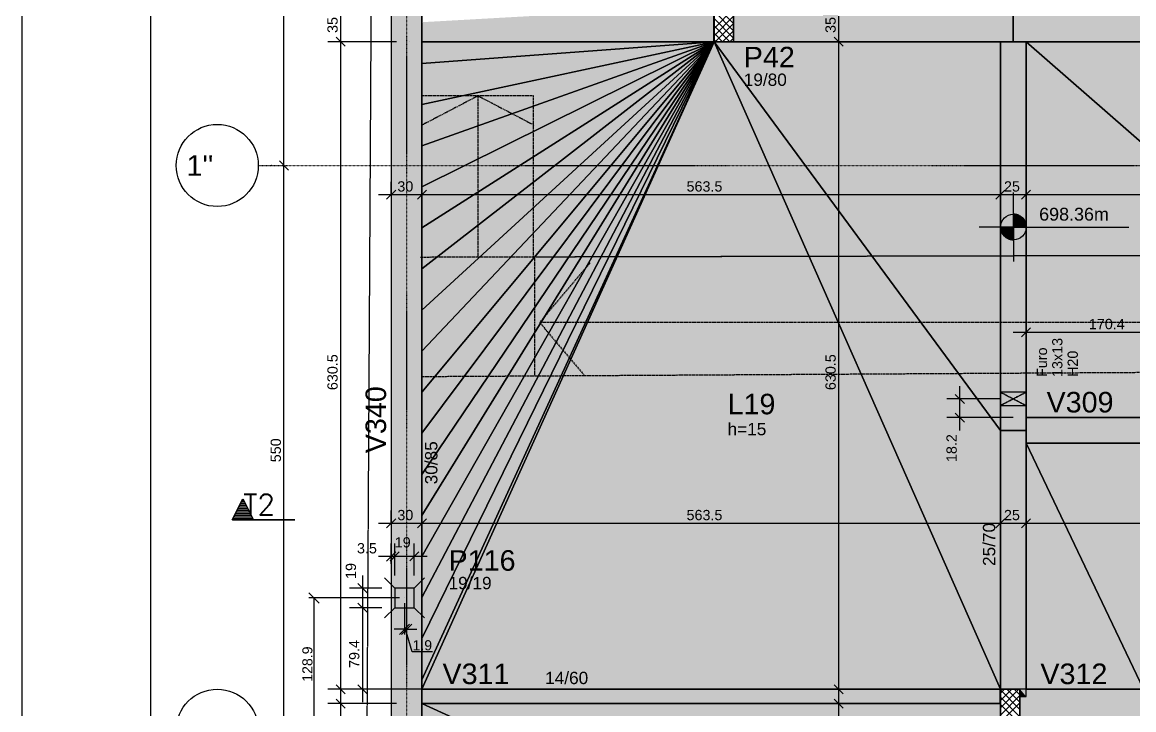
# Model space of a CAD drawing. Extents: x 37185 to 43130, y -8135 to -3930.
# Drawn here: x 37185 to 38267, y -5883 to -5214 of the extents above; entities that cross this region are included whole.
import ezdxf

# ---------------------------------------------------------------- set-up
doc = ezdxf.new("R2010")
doc.units = 0
doc.header["$MEASUREMENT"] = 0
doc.linetypes.add('ESTILO_TQS_0001', pattern=[1, 0.7, -0.3])
doc.linetypes.add('ESTILO_TQS_0004', pattern=[1.12, 0.5, -0.2, 0.01, -0.2, 0.01, -0.2])
doc.layers.get('0').update_dxf_attribs({"linetype": 'CONTINUOUS'})
doc.layers.get('Defpoints').update_dxf_attribs({"linetype": 'CONTINUOUS'})
for name, color, linetype in [('221', 11, 'CONTINUOUS'), ('27', 252, 'CONTINUOUS'), ('37', 4, 'CONTINUOUS'), ('38', 190, 'CONTINUOUS'), ('40', 240, 'CONTINUOUS'), ('41', 190, 'CONTINUOUS'), ('42', 3, 'CONTINUOUS'), ('43', 3, 'CONTINUOUS'), ('44', 3, 'CONTINUOUS'), ('45', 2, 'CONTINUOUS'), ('46', 2, 'CONTINUOUS'), ('47', 2, 'CONTINUOUS'), ('50', 5, 'CONTINUOUS'), ('51', 5, 'CONTINUOUS'), ('53', 242, 'CONTINUOUS'), ('54', 242, 'CONTINUOUS'), ('55', 12, 'CONTINUOUS'), ('60', 253, 'CONTINUOUS'), ('68', 4, 'CONTINUOUS'), ('70', 160, 'CONTINUOUS'), ('75', 9, 'CONTINUOUS'), ('79', 12, 'CONTINUOUS'), ('80', 6, 'CONTINUOUS'), ('82', 252, 'CONTINUOUS'), ('95', 7, 'CONTINUOUS')]:
    doc.layers.add(name, color=color, linetype=linetype)
doc.styles.add('Arial_2mm 1-50', font='arial.ttf', dxfattribs={"height": 9.835329})
doc.styles.get("Standard").update_dxf_attribs({"font": 'ROMANS.SHX'})
doc.styles.add('TQS_ARIAL', font='arial.ttf')
doc.dimstyles.new('Diagonal 2mm 1-50', dxfattribs={"dimscale": 30.48, "dimtxt": 9.8353, "dimasz": 0.328084, "dimexe": 0.164042, "dimexo": 0.164042, "dimgap": 0.04101, "dimtad": 1, "dimdec": 1, "dimdsep": 46, "dimtxsty": 'Arial_2mm 1-50', "dimblk1": 'OBLIQUE', "dimblk2": 'OBLIQUE', "dimsah": 1, "dimcen": 0.09, "dimadec": 8, "dimazin": 0, "dimtfac": 1, "dimtdec": 8, "dimtmove": 1, "dimatfit": 0, "dimfxl": 1, "dimtvp": 1, "dimtfillclr": 256, "dimtolj": 1, "dimtzin": 0, "dimarcsym": 2})

# ---------------------------------------------------------------- blocks, each defined once
blk = doc.blocks.new('PROJEAO-SOLARIUM')
at = {"layer": '27', "linetype": 'ESTILO_TQS_0001'}
for p, q in [((37844.32, -5216.74), (37807.87, -5235.78)), ((37880.32, -5216.74), (37808.09, -5216.74)), ((37844.32, -5321.5), (37844.32, -5216.74)), ((37844.32, -5216.74), (37880.78, -5235.78)), ((37880.32, -5321.42), (37880.32, -5216.74)), ((37880.32, -5321.42), (37880.32, -5216.74)), ((39388.99, -5317.98), (37884.32, -5321.41)), ((37880.98, -5321.42), (37880.98, -5398.48)), ((37884.32, -5363.9), (37917.18, -5324.94)), ((38374.79, -5363.9), (37884.32, -5363.9)), ((37884.32, -5363.9), (37913.34, -5398.3))]:
    blk.add_line(p, q, dxfattribs=at)
for points in [[(38375.83, -5395.62), (38375.66, -5320.29), (37806.99, -5321.59)], [(37807.87, -5398.92), (38375.83, -5395.62), (38375.66, -5321.29)]]:
    blk.add_lwpolyline(points, dxfattribs=at)
blk = doc.blocks.new('_Oblique')
at = {"color": 0, "linetype": 'ByBlock', "lineweight": -2}
blk.add_line((-0.5, -0.5), (0.5, 0.5), dxfattribs=at)
blk = doc.blocks.new('*D187')
at = {"layer": '55', "color": 0, "linetype": 'Continuous', "lineweight": -2}
for p, q in [((37557, -5779.4), (37557, -5809.8)), ((37559, -5779.4), (37559, -5809.8)), ((37557, -5804.8), (37547, -5804.8)), ((37557, -5804.8), (37559, -5804.8)), ((37564.6, -5826.8), (37558, -5804.8)), ((37559, -5804.8), (37569, -5804.8)), ((37584.1, -5826.8), (37564.6, -5826.8))]:
    blk.add_line(p, q, dxfattribs=at)
at = {"layer": 'Defpoints', "color": 0, "linetype": 'Continuous'}
for p in [(37557, -5774.4), (37559, -5774.4), (37559, -5804.8)]:
    blk.add_point(p, dxfattribs=at)
at = {"layer": '55', "color": 0, "linetype": 'Continuous', "lineweight": -2, "xscale": 10, "yscale": 10, "zscale": 10}
blk.add_blockref('_Oblique', (37557, -5804.8), dxfattribs=at)
at = {"layer": '55', "color": 0, "linetype": 'Continuous', "lineweight": -2, "xscale": 10, "yscale": 10, "zscale": 10, "rotation": 180}
blk.add_blockref('_Oblique', (37559, -5804.8), dxfattribs=at)
at = {"layer": '55', "color": 0, "linetype": 'Continuous', "insert": (37574.3, -5820.5), "char_height": 9.84, "attachment_point": 5, "style": 'Arial_2mm 1-50'}
blk.add_mtext('\\A1;1.9', dxfattribs=at)
blk = doc.blocks.new('*D188')
at = {"layer": '55', "color": 0, "linetype": 'Continuous', "lineweight": -2}
for p, q in [((37552, -5774.4), (37463.7, -5774.4)), ((37468.7, -5774.4), (37468.7, -5903.2)), ((37532.1, -5903.2), (37463.7, -5903.2))]:
    blk.add_line(p, q, dxfattribs=at)
at = {"layer": 'Defpoints', "color": 0, "linetype": 'Continuous'}
for p in [(37557, -5774.4), (37468.7, -5903.2), (37537.1, -5903.2)]:
    blk.add_point(p, dxfattribs=at)
at = {"layer": '55', "color": 0, "linetype": 'Continuous', "lineweight": -2, "xscale": 10, "yscale": 10, "zscale": 10}
for p, rotation in [((37468.7, -5774.4), 90), ((37468.7, -5903.2), 270)]:
    blk.add_blockref('_Oblique', p, dxfattribs=dict(at, rotation=rotation))
at = {"layer": '55', "color": 0, "linetype": 'Continuous', "insert": (37462.4, -5838.8), "char_height": 9.84, "attachment_point": 5, "rotation": 90, "style": 'Arial_2mm 1-50'}
blk.add_mtext('\\A1;128.9', dxfattribs=at)
blk = doc.blocks.new('_CORTEA')
for p, q in [((-1.215955, 0), (-1.008539, 0.414832)), ((-1.213134, 0.001738), (-1.008539, 0.41093)), ((-1.102411, 0.223182), (-0.91476, 0.223369)), ((-1.086361, 0.255281), (-0.930716, 0.255281)), ((-1.070407, 0.287191), (-0.946671, 0.287191)), ((-1.054453, 0.319101), (-0.962626, 0.319101)), ((-1.038497, 0.351012), (-0.978581, 0.351012)), ((-1.022543, 0.382922), (-0.994535, 0.382922)), ((-1.008539, 0.414832), (-0.801992, 0.001738)), ((-1.008539, 0.410929), (-0.803943, 0.001739)), ((0, 0), (-1.215955, 0)), ((-1.213134, 0.001739), (0, 0.001739)), ((-1.198048, 0.03191), (-0.819029, 0.03191)), ((-1.182092, 0.06382), (-0.834984, 0.06382)), ((-1.166137, 0.09573), (-0.85094, 0.09573)), ((-1.150182, 0.12764), (-0.866895, 0.12764)), ((-1.134225, 0.159551), (-0.882851, 0.159551)), ((-1.11827, 0.191461), (-0.898806, 0.191461))]:
    blk.add_line(p, q)
at = {"layer": '79'}
blk.add_lwpolyline([(-1.213134, 0.001739), (-1.008539, 0.410929), (-0.803943, 0.001739), (-1.213134, 0.001739)], dxfattribs=at)
blk = doc.blocks.new('CTR_PARC')
at = {"layer": '221', "color": 12, "xscale": 50, "yscale": 50}
blk.add_blockref('_CORTEA', (47662, -4887.5), dxfattribs=at)
at = {"layer": '221', "color": 12}
blk.add_text('T2', height=20, dxfattribs=at).set_placement((47612, -4882.5))

msp = doc.modelspace()

# ---------------------------------------------------------------- linework, layer by layer
at = {"layer": '37', "linetype": 'Continuous'}
for points in [[(37544.01264, -5174.00321), (37544.01264, -5214.00321)], [(37544.01264, -5215.23831), (37544.01264, -5253.46256)], [(37574.01264, -5232.73831), (37574.01264, -5214.00321)], [(37574.01264, -5232.73831), (37858.51264, -5232.73831)], [(37574.01264, -5253.46256), (37574.01264, -5232.73831)], [(37877.51264, -5232.73831), (38137.51264, -5232.73831)], [(38137.51264, -5232.73831), (38137.51264, -5611.23831)], [(38162.51264, -5232.73831), (38637.51264, -5232.73831)], [(38162.51264, -5598.73831), (38162.51264, -5232.73831)], [(37544.01264, -5254.00321), (37544.01264, -5293.46256)], [(37574.01264, -5293.46256), (37574.01264, -5254.00321)], [(37544.01264, -5294.00321), (37544.01264, -5333.46256)], [(37574.01264, -5333.46256), (37574.01264, -5294.00321)], [(37544.01264, -5334.00321), (37544.01264, -5373.46256)], [(37574.01264, -5373.46256), (37574.01264, -5334.00321)], [(37544.01264, -5374.00321), (37544.01264, -5413.46256)], [(37574.01264, -5413.46256), (37574.01264, -5374.00321)], [(37544.01264, -5414.00321), (37544.01264, -5453.46256)], [(37574.01264, -5453.46256), (37574.01264, -5414.00321)], [(37544.01264, -5454.00321), (37544.01264, -5493.46256)], [(37574.01264, -5493.46256), (37574.01264, -5454.00321)], [(37544.01264, -5494.00321), (37544.01264, -5533.46256)], [(37574.01264, -5533.46256), (37574.01264, -5494.00321)], [(37544.01264, -5534.00321), (37544.01264, -5573.46256)], [(37574.01264, -5573.46256), (37574.01264, -5534.00321)], [(37544.01264, -5574.00321), (37544.01264, -5613.46256)], [(37574.01264, -5613.46256), (37574.01264, -5574.00321)], [(38582.01264, -5598.73831), (38162.51264, -5598.73831)], [(37544.01264, -5614.00321), (37544.01264, -5653.46256)], [(37574.01264, -5653.46256), (37574.01264, -5614.00321)], [(38137.51264, -5611.23831), (38137.51264, -5863.23831)], [(38162.51264, -5863.24786), (38162.51264, -5623.73831)], [(38162.51264, -5623.73831), (38572.51264, -5623.73831)], [(37544.01264, -5654.00321), (37544.01264, -5693.46256)], [(37574.01264, -5693.46256), (37574.01264, -5654.00321)], [(37544.01264, -5694.00321), (37544.01264, -5733.46256)], [(37574.01264, -5733.46256), (37574.01264, -5694.00321)], [(37544.01264, -5734.00321), (37544.01264, -5773.46256)], [(37574.01264, -5773.46256), (37574.01264, -5734.00321)], [(37544.01264, -5774.00321), (37544.01264, -5813.46256)], [(37574.01264, -5813.46256), (37574.01264, -5774.00321)], [(37544.01264, -5814.00321), (37544.01264, -5853.46256)], [(37574.01264, -5853.46256), (37574.01264, -5814.00321)], [(37544.01264, -5854.00321), (37544.01264, -5870.23831)], [(37574.01264, -5863.23831), (37574.01264, -5854.00321)], [(38137.51264, -5863.23831), (37574.01264, -5863.23831)], [(37574.01264, -5877.23831), (37574.01264, -5863.23831)], [(38277.01264, -5863.24786), (38156.51264, -5863.24786)], [(37544.01264, -5870.23831), (37544.01264, -5893.46256)], [(37574.01264, -5877.23831), (38137.51264, -5877.23831)], [(37574.01264, -5893.46256), (37574.01264, -5877.23831)]]:
    msp.add_lwpolyline(points, dxfattribs=at)
at = {"layer": '38', "linetype": 'Continuous'}
msp.add_lwpolyline([(37547.51264, -5764.87251), (37547.51264, -5783.87251), (37566.51264, -5783.87251), (37566.51264, -5764.87251), (37547.51264, -5764.87251)], dxfattribs=at)
at = {"layer": '40', "linetype": 'Continuous'}
for p, q in [((37858.51264, -5196.02201), (37877.51264, -5215.02201)), ((37858.51264, -5219.87296), (37877.51264, -5200.87296)), ((37858.51264, -5203.09311), (37877.51264, -5222.09311)), ((37858.51264, -5226.94401), (37877.51264, -5207.94401)), ((37858.51264, -5210.16416), (37877.51264, -5229.16416)), ((37858.51264, -5217.23521), (37874.01574, -5232.73831)), ((37859.78939, -5232.73831), (37877.51264, -5215.01506)), ((37858.51264, -5224.30631), (37866.94469, -5232.73831)), ((37866.86049, -5232.73831), (37877.51264, -5222.08616)), ((37873.93154, -5232.73831), (37877.51264, -5229.15721)), ((37858.51264, -5231.37736), (37859.87364, -5232.73831)), ((38137.51264, -5881.32496), (38155.59929, -5863.23831)), ((38137.51264, -5874.25391), (38148.52824, -5863.23831)), ((38137.51264, -5867.18281), (38141.45714, -5863.23831)), ((38137.51264, -5863.93076), (38156.51264, -5882.93076)), ((38137.51264, -5888.39601), (38156.51264, -5869.39601)), ((38143.89129, -5863.23831), (38156.51264, -5875.85971)), ((38150.96239, -5863.23831), (38156.51264, -5868.78861)), ((38137.51264, -5871.00181), (38156.51264, -5890.00181)), ((38137.51264, -5895.46711), (38156.51264, -5876.46711)), ((38137.51264, -5878.07291), (38156.51264, -5897.07291))]:
    msp.add_line(p, q, dxfattribs=at)
for points in [[(37858.51264, -5232.73831), (37877.51264, -5232.73831), (37877.51264, -5152.73831), (37858.51264, -5152.73831), (37858.51264, -5232.73831)], [(38137.51264, -5943.23831), (38156.51264, -5943.23831), (38156.51264, -5863.23831), (38137.51264, -5863.23831), (38137.51264, -5943.23831)]]:
    msp.add_lwpolyline(points, dxfattribs=at)
at = {"layer": '41', "linetype": 'Continuous'}
for p, q in [((37547.51264, -5764.87251), (37537.51264, -5754.87251)), ((37566.51264, -5764.87251), (37576.51264, -5754.87251)), ((37547.51264, -5783.87251), (37537.51264, -5793.87251)), ((37566.51264, -5783.87251), (37576.51264, -5793.87251))]:
    msp.add_line(p, q, dxfattribs=at)
at = {"layer": '50', "linetype": 'Continuous'}
for centre in [(37374.54729, -5353.24226), (37374.54729, -5903.23831)]:
    msp.add_circle(centre, 40, dxfattribs=at)
at = {"layer": '53', "linetype": 'ESTILO_TQS_0001'}
msp.add_lwpolyline([(38150.01264, -5580.54371), (38162.51264, -5587.04371), (38162.51264, -5574.04371), (38150.01264, -5580.54371), (38162.51264, -5574.04371), (38137.51264, -5574.04371), (38150.01264, -5580.54371), (38137.51264, -5574.04371), (38137.51264, -5587.04371), (38150.01264, -5580.54371), (38137.51264, -5587.04371), (38162.51264, -5587.04371), (38150.01264, -5580.54371)], dxfattribs=at)
at = {"layer": '55', "linetype": 'Continuous'}
for p, q in [((38150.28699, -5413.19806), (38150.28699, -5379.63951)), ((38150.28699, -5400.69806), (38150.28699, -5425.69806)), ((38150.28699, -5401.30541), (38154.11969, -5401.30541)), ((38150.28699, -5402.09826), (38156.02124, -5402.09826)), ((38150.28699, -5402.89111), (38157.35214, -5402.89111)), ((38150.28699, -5403.68396), (38158.39449, -5403.68396)), ((38150.28699, -5413.19806), (38116.72844, -5413.19806)), ((38150.28694, -5413.99086), (38137.78694, -5413.99086)), ((38137.78699, -5413.19806), (38162.78699, -5413.19806)), ((38150.28699, -5404.47676), (38159.23579, -5404.47676)), ((38150.28699, -5405.26961), (38159.94199, -5405.26961)), ((38150.28699, -5406.06246), (38160.55019, -5406.06246)), ((38150.28699, -5406.85531), (38161.05824, -5406.85531)), ((38150.28699, -5407.64816), (38161.48739, -5407.64816)), ((38150.28699, -5408.44101), (38161.84644, -5408.44101)), ((38150.28699, -5409.23386), (38162.14174, -5409.23386)), ((38150.28699, -5410.02666), (38162.37799, -5410.02666)), ((38150.28699, -5410.81951), (38162.55859, -5410.81951)), ((38150.28699, -5411.61236), (38162.68599, -5411.61236)), ((38150.28699, -5412.40521), (38162.76119, -5412.40521)), ((38150.28699, -5413.19806), (38262.78699, -5413.19806)), ((38150.28699, -5413.19806), (38150.28699, -5446.75661)), ((38150.28694, -5414.78371), (38137.88794, -5414.78371)), ((38150.28694, -5415.57656), (38138.01529, -5415.57656)), ((38150.28694, -5416.36941), (38138.19594, -5416.36941)), ((38150.28694, -5417.16221), (38138.43219, -5417.16221)), ((38150.28694, -5417.95511), (38138.72749, -5417.95511)), ((38150.28694, -5418.74791), (38139.08654, -5418.74791)), ((38150.28694, -5419.54076), (38139.51574, -5419.54076)), ((38150.28694, -5420.33361), (38140.02374, -5420.33361)), ((38150.28694, -5421.12646), (38140.62314, -5421.12646)), ((38150.28694, -5421.91926), (38141.33209, -5421.91926)), ((38150.28694, -5422.71216), (38142.17944, -5422.71216)), ((38150.28694, -5423.50496), (38143.21469, -5423.50496)), ((38150.28694, -5424.29781), (38144.53849, -5424.29781)), ((38150.28694, -5425.09066), (38146.43789, -5425.09066))]:
    msp.add_line(p, q, dxfattribs=at)
msp.add_circle((38150.28699, -5413.19806), 12.5, dxfattribs=at)
at = {"layer": '60', "linetype": 'Continuous'}
for points in [[(37544.06084, -7817.73361), (37574.06084, -7817.73361), (37574.01264, -4314.52236), (37544.01264, -4279.47971), (37544.06084, -7817.73361)], [(37574.01264, -5232.73831), (37858.41264, -5232.73831), (37858.41264, -5197.73831), (37574.01264, -5197.73831), (37574.01264, -5213.49061), (37574.06084, -5213.73291), (37574.01264, -5213.97516), (37574.01264, -5232.73831)], [(38150.01264, -5232.73831), (38150.01264, -5197.73831), (37877.61264, -5197.73831), (37877.61264, -5232.73831), (38150.01264, -5232.73831)], [(38150.01264, -5232.73831), (38637.41264, -5232.73831), (38637.41264, -5197.73831), (38150.01264, -5197.73831), (38150.01264, -5232.73831)], [(37858.51264, -5232.73831), (37574.01264, -5232.73831), (37574.01264, -5254.00321), (37858.51264, -5232.73831)], [(37858.51264, -5232.73831), (37574.01264, -5254.00321), (37574.01264, -5294.00321), (37858.51264, -5232.73831)], [(37858.51264, -5232.73831), (37574.01264, -5294.00321), (37574.01264, -5334.00321), (37858.51264, -5232.73831)], [(37858.51264, -5232.73831), (37574.01264, -5334.00321), (37574.01264, -5374.00321), (37858.51264, -5232.73831)], [(37858.51264, -5232.73831), (37574.01264, -5374.00321), (37574.01264, -5414.00321), (37858.51264, -5232.73831)], [(37858.51264, -5232.73831), (37574.01264, -5414.00321), (37574.01264, -5454.00321), (37858.51264, -5232.73831)], [(37858.51264, -5232.73831), (37574.01264, -5454.00321), (37574.01264, -5494.00321), (37858.51264, -5232.73831)], [(37858.51264, -5232.73831), (37574.01264, -5494.00321), (37574.01264, -5534.00321), (37858.51264, -5232.73831)], [(37858.51264, -5232.73831), (37574.01264, -5534.00321), (37574.01264, -5574.00321), (37858.51264, -5232.73831)], [(37858.51264, -5232.73831), (37574.01264, -5574.00321), (37574.01264, -5614.00321), (37858.51264, -5232.73831)], [(37858.51264, -5232.73831), (37574.01264, -5614.00321), (37574.01264, -5654.00321), (37858.51264, -5232.73831)], [(37858.51264, -5232.73831), (37574.01264, -5654.00321), (37574.01264, -5694.00321), (37858.51264, -5232.73831)], [(37858.51264, -5232.73831), (37574.01264, -5694.00321), (37574.01264, -5734.00321), (37858.51264, -5232.73831)], [(37858.51264, -5232.73831), (37574.01264, -5734.00321), (37574.01264, -5774.00321), (37858.51264, -5232.73831)], [(37858.51264, -5232.73831), (37574.01264, -5774.00321), (37574.01264, -5814.00321), (37858.51264, -5232.73831)], [(37858.51264, -5232.73831), (37574.01264, -5814.00321), (37574.01264, -5854.00321), (37858.51264, -5232.73831)], [(37858.51264, -5232.73831), (37574.01264, -5854.00321), (37574.01264, -5863.23831), (37858.51264, -5232.73831)], [(37858.51264, -5232.73831), (37574.01264, -5863.23831), (38137.51264, -5863.23831), (37858.51264, -5232.73831)], [(37858.51264, -5232.73831), (38137.51264, -5863.23831), (38137.51264, -5611.23831), (37858.51264, -5232.73831)], [(37858.51264, -5232.73831), (38137.51264, -5611.23831), (38137.51264, -5232.73831), (37858.51264, -5232.73831)], [(37858.51264, -5232.73831), (38137.51264, -5232.73831), (37877.51264, -5232.73831), (37858.51264, -5232.73831)], [(37858.51264, -5232.73831), (37877.51264, -5232.73831), (37858.51264, -5232.73831)], [(38162.51264, -5611.23831), (38162.51264, -5232.73831), (38137.51264, -5232.73831), (38137.51264, -5611.23831), (38162.51264, -5611.23831)], [(38637.51264, -5232.73831), (38162.51264, -5232.73831), (38582.01264, -5598.73831), (38637.51264, -5232.73831)], [(38582.01264, -5598.73831), (38162.51264, -5232.73831), (38162.51264, -5598.73831), (38582.01264, -5598.73831)], [(38162.51264, -5623.73831), (38582.01264, -5623.73831), (38582.01264, -5598.73831), (38162.51264, -5598.73831), (38162.51264, -5623.73831)], [(38162.51264, -5870.23831), (38162.51264, -5611.23831), (38137.51264, -5611.23831), (38137.51264, -5863.13831), (38156.61264, -5863.13831), (38156.61264, -5870.23831), (38162.51264, -5870.23831)], [(38572.51264, -5623.73831), (38162.51264, -5623.73831), (38277.01264, -5863.24786), (38572.51264, -5623.73831)], [(38277.01264, -5863.24786), (38162.51264, -5623.73831), (38162.51264, -5863.24786), (38277.01264, -5863.24786)], [(37574.01264, -5877.23831), (38137.41264, -5877.23831), (38137.41264, -5863.23831), (37574.01264, -5863.23831), (37574.01264, -5877.23831)], [(38277.01264, -5898.24786), (38277.01264, -5863.24786), (38156.61264, -5863.24786), (38156.61264, -5898.24786), (38277.01264, -5898.24786)], [(38137.51264, -6134.87461), (38137.51264, -5877.23831), (37574.01264, -5877.23831), (38137.51264, -6134.87461)], [(38137.51264, -6134.87461), (37574.01264, -5877.23831), (37574.01264, -5894.00321), (38137.51264, -6134.87461)], [(38137.51264, -6134.87461), (38137.51264, -5943.23831), (38137.51264, -5877.23831), (38137.51264, -6134.87461)]]:
    msp.add_lwpolyline(points, dxfattribs=at)
for points in [[(37544.06084, -7817.73361), (37574.01264, -4314.52236), (37544.01264, -4279.47971)], [(37544.06084, -7817.73361), (37544.01264, -4279.47971), (37544.06084, -7817.73361)], [(37544.06084, -7817.73361), (37574.06084, -7817.73361), (37574.01264, -4314.52236)], [(37574.06084, -5213.73291), (37858.41264, -5232.73831), (37858.41264, -5197.73831)], [(38150.01264, -5232.73831), (38150.01264, -5197.73831), (37877.61264, -5197.73831)], [(38150.01264, -5232.73831), (37877.61264, -5197.73831), (37877.61264, -5232.73831)], [(38150.01264, -5232.73831), (38637.41264, -5232.73831), (38637.41264, -5197.73831)], [(38150.01264, -5232.73831), (38637.41264, -5197.73831), (38150.01264, -5197.73831)], [(38150.01264, -5232.73831), (38150.01264, -5197.73831), (38150.01264, -5232.73831)], [(37574.06084, -5213.73291), (37574.01264, -5213.97516), (37574.01264, -5232.73831)], [(37574.06084, -5213.73291), (37574.01264, -5232.73831), (37858.41264, -5232.73831)], [(37858.51264, -5232.73831), (37574.01264, -5232.73831), (37574.01264, -5254.00321)], [(37858.51264, -5232.73831), (37574.01264, -5254.00321), (37858.51264, -5232.73831)], [(37858.51264, -5232.73831), (37574.01264, -5254.00321), (37574.01264, -5294.00321)], [(37858.51264, -5232.73831), (37574.01264, -5294.00321), (37858.51264, -5232.73831)], [(37858.51264, -5232.73831), (37574.01264, -5294.00321), (37574.01264, -5334.00321)], [(37858.51264, -5232.73831), (37574.01264, -5334.00321), (37858.51264, -5232.73831)], [(37858.51264, -5232.73831), (37574.01264, -5334.00321), (37574.01264, -5374.00321)], [(37858.51264, -5232.73831), (37574.01264, -5374.00321), (37858.51264, -5232.73831)], [(37858.51264, -5232.73831), (37574.01264, -5374.00321), (37574.01264, -5414.00321)], [(37858.51264, -5232.73831), (37574.01264, -5414.00321), (37858.51264, -5232.73831)], [(37858.51264, -5232.73831), (37574.01264, -5414.00321), (37574.01264, -5454.00321)], [(37858.51264, -5232.73831), (37574.01264, -5454.00321), (37858.51264, -5232.73831)], [(37858.51264, -5232.73831), (37574.01264, -5454.00321), (37574.01264, -5494.00321)], [(37858.51264, -5232.73831), (37574.01264, -5494.00321), (37858.51264, -5232.73831)], [(37858.51264, -5232.73831), (37574.01264, -5494.00321), (37574.01264, -5534.00321)], [(37858.51264, -5232.73831), (37574.01264, -5534.00321), (37858.51264, -5232.73831)], [(37858.51264, -5232.73831), (37574.01264, -5534.00321), (37574.01264, -5574.00321)], [(37858.51264, -5232.73831), (37574.01264, -5574.00321), (37858.51264, -5232.73831)], [(37858.51264, -5232.73831), (37574.01264, -5574.00321), (37574.01264, -5614.00321)], [(37858.51264, -5232.73831), (37574.01264, -5614.00321), (37858.51264, -5232.73831)], [(37858.51264, -5232.73831), (37574.01264, -5614.00321), (37574.01264, -5654.00321)], [(37858.51264, -5232.73831), (37574.01264, -5654.00321), (37858.51264, -5232.73831)], [(37858.51264, -5232.73831), (37574.01264, -5654.00321), (37574.01264, -5694.00321)], [(37858.51264, -5232.73831), (37574.01264, -5694.00321), (37858.51264, -5232.73831)], [(37858.51264, -5232.73831), (37574.01264, -5694.00321), (37574.01264, -5734.00321)], [(37858.51264, -5232.73831), (37574.01264, -5734.00321), (37858.51264, -5232.73831)], [(37858.51264, -5232.73831), (37574.01264, -5734.00321), (37574.01264, -5774.00321)], [(37858.51264, -5232.73831), (37574.01264, -5774.00321), (37858.51264, -5232.73831)], [(37858.51264, -5232.73831), (37574.01264, -5774.00321), (37574.01264, -5814.00321)], [(37858.51264, -5232.73831), (37574.01264, -5814.00321), (37858.51264, -5232.73831)], [(37858.51264, -5232.73831), (37574.01264, -5814.00321), (37574.01264, -5854.00321)], [(37858.51264, -5232.73831), (37574.01264, -5854.00321), (37858.51264, -5232.73831)], [(37858.51264, -5232.73831), (37574.01264, -5854.00321), (37574.01264, -5863.23831)], [(37858.51264, -5232.73831), (37574.01264, -5863.23831), (37858.51264, -5232.73831)], [(37858.51264, -5232.73831), (37574.01264, -5863.23831), (38137.51264, -5863.23831)], [(37858.51264, -5232.73831), (38137.51264, -5863.23831), (37858.51264, -5232.73831)], [(37858.51264, -5232.73831), (38137.51264, -5863.23831), (38137.51264, -5611.23831)], [(37858.51264, -5232.73831), (38137.51264, -5611.23831), (37858.51264, -5232.73831)], [(37858.51264, -5232.73831), (38137.51264, -5611.23831), (38137.51264, -5232.73831)], [(37858.51264, -5232.73831), (38137.51264, -5232.73831), (37858.51264, -5232.73831)], [(38150.01264, -5232.73831), (37877.61264, -5232.73831), (38150.01264, -5232.73831)], [(38162.51264, -5611.23831), (38162.51264, -5232.73831), (38137.51264, -5232.73831)], [(38162.51264, -5611.23831), (38137.51264, -5232.73831), (38137.51264, -5611.23831)], [(38637.51264, -5232.73831), (38162.51264, -5232.73831), (38582.01264, -5598.73831)], [(38582.01264, -5598.73831), (38162.51264, -5232.73831), (38162.51264, -5598.73831)], [(38162.51264, -5623.73831), (38582.01264, -5623.73831), (38582.01264, -5598.73831)], [(38162.51264, -5623.73831), (38582.01264, -5598.73831), (38162.51264, -5598.73831)], [(38162.51264, -5623.73831), (38162.51264, -5598.73831), (38162.51264, -5623.73831)], [(38582.01264, -5598.73831), (38162.51264, -5598.73831), (38582.01264, -5598.73831)], [(38156.61264, -5863.13831), (38162.51264, -5611.23831), (38137.51264, -5611.23831)], [(38156.61264, -5863.13831), (38137.51264, -5611.23831), (38137.51264, -5863.13831)], [(38162.51264, -5611.23831), (38137.51264, -5611.23831), (38162.51264, -5611.23831)], [(38156.61264, -5863.13831), (38162.51264, -5870.23831), (38162.51264, -5611.23831)], [(38572.51264, -5623.73831), (38162.51264, -5623.73831), (38277.01264, -5863.24786)], [(38277.01264, -5863.24786), (38162.51264, -5623.73831), (38162.51264, -5863.24786)], [(37574.01264, -5877.23831), (38137.41264, -5877.23831), (38137.41264, -5863.23831)], [(37574.01264, -5877.23831), (38137.41264, -5863.23831), (37574.01264, -5863.23831)], [(37574.01264, -5877.23831), (37574.01264, -5863.23831), (37574.01264, -5877.23831)], [(38156.61264, -5863.13831), (38156.61264, -5870.23831), (38162.51264, -5870.23831)], [(38277.01264, -5898.24786), (38277.01264, -5863.24786), (38156.61264, -5863.24786)], [(38277.01264, -5898.24786), (38156.61264, -5863.24786), (38156.61264, -5898.24786)], [(38277.01264, -5863.24786), (38162.51264, -5863.24786), (38277.01264, -5863.24786)], [(38137.51264, -6134.87461), (38137.51264, -5877.23831), (37574.01264, -5877.23831)], [(38137.51264, -6134.87461), (37574.01264, -5877.23831), (38137.51264, -6134.87461)], [(38137.51264, -6134.87461), (37574.01264, -5877.23831), (37574.01264, -5894.00321)], [(38137.51264, -6134.87461), (38137.51264, -5943.23831), (38137.51264, -5877.23831)], [(38137.51264, -6134.87461), (38137.51264, -5877.23831), (38137.51264, -6134.87461)]]:
    msp.add_solid(points, dxfattribs=at)
at = {"layer": '68', "color": 12, "linetype": 'ESTILO_TQS_0001'}
msp.add_lwpolyline([(37530.05069, -4249.00666), (40530.67009, -4723.98931), (40512.14434, -7971.93931), (37508.76839, -7984.70311), (37530.05069, -4249.00666)], dxfattribs=at)
at = {"layer": '70', "linetype": 'ESTILO_TQS_0004'}
for p, q in [((37558.95889, -4162.62756), (37558.95889, -8062.33456)), ((37414.54729, -5353.24226), (40631.05859, -5353.24226))]:
    msp.add_line(p, q, dxfattribs=at)
at = {"layer": '75', "linetype": 'Continuous'}
for p, q in [((37439.56159, -5365.74226), (37439.56159, -4790.74616)), ((37494.82904, -5245.23831), (37494.82904, -5185.23831)), ((37980.08864, -5245.23831), (37980.08864, -5185.23831)), ((37499.24849, -5237.15776), (37490.40964, -5228.31891)), ((37499.24849, -5237.15776), (37490.40964, -5228.31891)), ((37494.82904, -5875.73831), (37494.82904, -5220.23831)), ((37984.50804, -5237.15776), (37975.66924, -5228.31891)), ((37984.50804, -5237.15776), (37975.66924, -5228.31891)), ((37980.08864, -5875.73831), (37980.08864, -5220.23831)), ((37549.23749, -5232.73831), (37482.32904, -5232.73831)), ((37549.23749, -5232.73831), (37482.32904, -5232.73831)), ((37561.73749, -5232.73831), (37561.73749, -5232.73831)), ((37561.73749, -5232.73831), (37561.73749, -5232.73831)), ((37980.08864, -5232.73831), (37980.08864, -5232.73831)), ((37980.08864, -5232.73831), (37980.08864, -5232.73831)), ((37443.98099, -5357.66166), (37435.14219, -5348.82281)), ((37443.98099, -5357.66166), (37435.14219, -5348.82281)), ((37439.56159, -5915.73831), (37439.56159, -5340.74226)), ((37427.50874, -5353.24226), (37427.06159, -5353.24226)), ((37427.50874, -5353.24226), (37427.06159, -5353.24226)), ((37440.00874, -5353.24226), (37440.00874, -5353.24226)), ((37440.00874, -5353.24226), (37440.00874, -5353.24226)), ((37544.01264, -5381.23291), (37544.01264, -5369.13861)), ((37531.51264, -5381.63861), (37586.51264, -5381.63861)), ((37539.59324, -5386.05801), (37548.43209, -5377.21921)), ((37561.51264, -5381.63861), (38150.01264, -5381.63861)), ((37569.59324, -5386.05801), (37578.43209, -5377.21921)), ((37569.59324, -5386.05801), (37578.43209, -5377.21921)), ((37574.01264, -5381.63861), (37574.01264, -5381.63861)), ((37574.01264, -5381.63861), (37574.01264, -5381.63861)), ((38125.01264, -5381.63861), (38175.01264, -5381.63861)), ((38133.09324, -5386.05801), (38141.93209, -5377.21921)), ((38133.09324, -5386.05801), (38141.93209, -5377.21921)), ((38137.51264, -5381.63861), (38137.51264, -5381.63861)), ((38137.51264, -5381.63861), (38137.51264, -5381.63861)), ((38150.01264, -5381.63861), (38961.51264, -5381.63861)), ((38158.09324, -5386.05801), (38166.93209, -5377.21921)), ((38158.09324, -5386.05801), (38166.93209, -5377.21921)), ((38162.51264, -5381.63861), (38162.51264, -5381.63861)), ((38162.51264, -5381.63861), (38162.51264, -5381.63861)), ((37544.01264, -5393.73291), (37544.01264, -5393.73291)), ((38158.09324, -5520.07171), (38166.93209, -5511.23291)), ((38162.51264, -5517.17496), (38162.51264, -5503.15231)), ((38150.01264, -5515.65231), (38345.43239, -5515.65231)), ((38162.51264, -5529.67496), (38162.51264, -5529.67496)), ((38102.41069, -5584.96316), (38093.57184, -5576.12431)), ((38097.99129, -5611.23831), (38097.99129, -5568.04371)), ((38137.51264, -5580.54371), (38085.49129, -5580.54371)), ((38150.01264, -5580.54371), (38150.01264, -5580.54371)), ((38102.41069, -5603.15776), (38093.57184, -5594.31891)), ((38150.01264, -5598.73831), (38085.49129, -5598.73831)), ((38162.51264, -5598.73831), (38162.51264, -5598.73831)), ((37544.01264, -5701.23291), (37544.01264, -5689.14136)), ((37574.01264, -5693.26081), (37574.01264, -5689.14136)), ((37531.51264, -5701.64136), (37586.51264, -5701.64136)), ((37539.59324, -5706.06076), (37548.43209, -5697.22191)), ((37561.51264, -5701.64136), (38150.01264, -5701.64136)), ((37569.59324, -5706.06076), (37578.43209, -5697.22191)), ((37569.59324, -5706.06076), (37578.43209, -5697.22191)), ((37574.01264, -5701.64136), (37574.01264, -5701.64136)), ((37574.01264, -5705.76081), (37574.01264, -5705.76081)), ((38125.01264, -5701.64136), (38175.01264, -5701.64136)), ((38133.09324, -5706.06076), (38141.93209, -5697.22191)), ((38133.09324, -5706.06076), (38141.93209, -5697.22191)), ((38137.51264, -5701.64136), (38137.51264, -5701.64136)), ((38137.51264, -5701.64136), (38137.51264, -5701.64136)), ((38150.01264, -5701.64136), (38585.01264, -5701.64136)), ((38158.09324, -5706.06076), (38166.93209, -5697.22191)), ((38158.09324, -5706.06076), (38166.93209, -5697.22191)), ((38162.51264, -5701.64136), (38162.51264, -5701.64136)), ((38162.51264, -5701.64136), (38162.51264, -5701.64136)), ((37544.01264, -5713.73291), (37544.01264, -5713.73291)), ((37544.01264, -5741.23291), (37544.01264, -5721.50321)), ((37547.51264, -5752.37251), (37547.51264, -5721.23291)), ((37547.51264, -5752.37251), (37547.51264, -5721.50321)), ((37566.51264, -5752.37251), (37566.51264, -5721.23291)), ((37560.01264, -5734.00321), (37531.51264, -5734.00321)), ((37535.01264, -5733.73291), (37579.01264, -5733.73291)), ((37548.43209, -5729.58381), (37539.59324, -5738.42261)), ((37543.09324, -5738.15231), (37551.93209, -5729.31346)), ((37551.93209, -5729.58381), (37543.09324, -5738.42261)), ((37562.09324, -5738.15231), (37570.93209, -5729.31346)), ((37511.60149, -5760.45311), (37520.44029, -5769.29191)), ((37516.02089, -5752.37251), (37516.02089, -5796.37251)), ((37544.01264, -5753.73291), (37544.01264, -5753.73291)), ((37535.01264, -5764.87251), (37503.52089, -5764.87251)), ((37516.02089, -5771.37251), (37516.02089, -5875.73831)), ((37547.51264, -5764.87251), (37547.51264, -5764.87251)), ((37547.51264, -5764.87251), (37547.51264, -5764.87251)), ((37547.51264, -5764.87251), (37547.51264, -5764.87251)), ((37566.51264, -5764.87251), (37566.51264, -5764.87251)), ((37511.60149, -5779.45311), (37520.44029, -5788.29191)), ((37511.60149, -5779.45311), (37520.44029, -5788.29191)), ((37535.01264, -5783.87251), (37503.52089, -5783.87251)), ((37535.01264, -5783.87251), (37503.52089, -5783.87251)), ((37547.51264, -5783.87251), (37547.51264, -5783.87251)), ((37547.51264, -5783.87251), (37547.51264, -5783.87251)), ((37494.82904, -5889.73831), (37494.82904, -5850.73831)), ((37980.08864, -5889.73831), (37980.08864, -5850.73831)), ((37549.23749, -5863.23831), (37482.32904, -5863.23831)), ((37549.23749, -5863.23831), (37482.32904, -5863.23831)), ((37499.24849, -5867.65776), (37490.40964, -5858.81891)), ((37499.24849, -5867.65776), (37490.40964, -5858.81891)), ((37494.82904, -6147.37461), (37494.82904, -5864.73831)), ((37572.84144, -5863.23831), (37503.52089, -5863.23831)), ((37511.60149, -5858.81891), (37520.44029, -5867.65776)), ((37561.73749, -5863.23831), (37561.73749, -5863.23831)), ((37561.73749, -5863.23831), (37561.73749, -5863.23831)), ((37585.34144, -5863.23831), (37585.34144, -5863.23831)), ((37984.50804, -5867.65776), (37975.66924, -5858.81891)), ((37984.50804, -5867.65776), (37975.66924, -5858.81891)), ((37980.08864, -5863.23831), (37980.08864, -5863.23831)), ((37980.08864, -5863.23831), (37980.08864, -5863.23831)), ((37980.08864, -6147.37461), (37980.08864, -5864.73831)), ((37549.23749, -5877.23831), (37482.32904, -5877.23831)), ((37549.23749, -5877.23831), (37482.32904, -5877.23831)), ((37499.24849, -5881.65776), (37490.40964, -5872.81891)), ((37499.24849, -5881.65776), (37490.40964, -5872.81891)), ((37561.73749, -5877.23831), (37561.73749, -5877.23831)), ((37561.73749, -5877.23831), (37561.73749, -5877.23831)), ((37984.50804, -5881.65776), (37975.66924, -5872.81891)), ((37984.50804, -5881.65776), (37975.66924, -5872.81891)), ((37980.08864, -5877.23831), (37980.08864, -5877.23831)), ((37980.08864, -5877.23831), (37980.08864, -5877.23831))]:
    msp.add_line(p, q, dxfattribs=at)
at = {"layer": '79', "linetype": 'Continuous'}
for points in [[(38150.28699, -5400.69806), (38150.28699, -5413.19806), (38162.78699, -5413.19806), (38162.77869, -5412.74256), (38162.72494, -5411.95426), (38162.62049, -5411.16461), (38162.45679, -5410.34381), (38162.26014, -5409.60731), (38161.98184, -5408.78441), (38161.64629, -5407.98116), (38161.26739, -5407.22471), (38160.79324, -5406.42536), (38160.21599, -5405.60431), (38159.51599, -5404.76741), (38158.92399, -5404.16191), (38158.13234, -5403.46666), (38157.59099, -5403.05401), (38157.00594, -5402.65741), (38156.29954, -5402.23906), (38155.59419, -5401.88066), (38154.51264, -5401.43396), (38153.52304, -5401.12421), (38152.73164, -5400.93946), (38151.76649, -5400.78591), (38150.98669, -5400.71766), (38150.28699, -5400.69806)], [(38150.28699, -5425.69806), (38150.28699, -5413.19806), (38137.78699, -5413.19806), (38137.79529, -5413.65351), (38137.84904, -5414.44186), (38137.95349, -5415.23151), (38138.11724, -5416.05226), (38138.31384, -5416.78881), (38138.59214, -5417.61171), (38138.92769, -5418.41491), (38139.30659, -5419.17141), (38139.78074, -5419.97071), (38140.35799, -5420.79176), (38141.05799, -5421.62871), (38141.64999, -5422.23421), (38142.44164, -5422.92946), (38142.98299, -5423.34211), (38143.56804, -5423.73871), (38144.27449, -5424.15706), (38144.97979, -5424.51546), (38146.06134, -5424.96216), (38147.05094, -5425.27191), (38147.84234, -5425.45666), (38148.80749, -5425.61021), (38149.58734, -5425.67846), (38150.28699, -5425.69806)]]:
    msp.add_lwpolyline(points, dxfattribs=at)
at = {"layer": '80', "linetype": 'Continuous'}
msp.add_line((37574.06084, -7546.11831), (37574.06084, -5836.23831), dxfattribs=at)
at = {"layer": '82', "linetype": 'Continuous'}
for p, q in [((37558.95889, -5253.73291), (37558.95889, -5253.73291)), ((37558.95889, -5293.73291), (37558.95889, -5293.73291)), ((37558.95889, -5333.73291), (37558.95889, -5333.73291)), ((37558.95889, -5373.73291), (37558.95889, -5373.73291)), ((37558.95889, -5413.73291), (37558.95889, -5413.73291)), ((37558.95889, -5453.73291), (37558.95889, -5453.73291)), ((37558.95889, -5493.73291), (37558.95889, -5493.73291)), ((37558.95889, -5533.73291), (37558.95889, -5533.73291)), ((37558.95889, -5573.73291), (37558.95889, -5573.73291)), ((37558.95889, -5613.73291), (37558.95889, -5613.73291)), ((37558.95889, -5653.73291), (37558.95889, -5653.73291)), ((37558.95889, -5693.73291), (37558.95889, -5693.73291)), ((37558.95889, -5733.73291), (37558.95889, -5733.73291)), ((37557.01264, -5774.37251), (37557.01264, -5774.37251)), ((37558.95889, -5773.73291), (37558.95889, -5773.73291)), ((37558.95889, -5813.73291), (37558.95889, -5813.73291)), ((37558.95889, -5853.73291), (37558.95889, -5853.73291))]:
    msp.add_line(p, q, dxfattribs=at)
at = {"layer": '95', "linetype": 'Continuous'}
for p, q in [((37184.54454, -8135.36956), (37184.54454, -3930.36966)), ((37309.54454, -3980.36966), (37309.54454, -8085.36956))]:
    msp.add_line(p, q, dxfattribs=at)

# ---------------------------------------------------------------- block references
at = {"linetype": 'Continuous', "xscale": 1.5, "yscale": 1.5, "zscale": 1.5}
msp.add_blockref('PROJEAO-SOLARIUM', (-19137.78906, 2539.66561), dxfattribs=at)
at = {"layer": '55', "linetype": 'Continuous'}
msp.add_blockref('CTR_PARC', (-10212.02599, -810.96199), dxfattribs=at)

# ---------------------------------------------------------------- texts
at = {"layer": '42', "linetype": 'Continuous', "style": 'TQS_ARIAL'}
msp.add_text('V340', height=20, rotation=90, dxfattribs=at).set_placement((37539.01264, -5633.46256))
for s, p in [('V309', (38182.51264, -5593.73831)), ('V311', (37594.01264, -5858.23831)), ('V312', (38176.51264, -5858.24786))]:
    msp.add_text(s, height=20, dxfattribs=at).set_placement(p)
at = {"layer": '43', "linetype": 'Continuous', "style": 'TQS_ARIAL'}
for s, p in [('P42', (37887.51264, -5257.73831)), ('P116', (37599.90159, -5747.85761))]:
    msp.add_text(s, height=20, dxfattribs=at).set_placement(p)
at = {"layer": '44', "linetype": 'Continuous', "style": 'TQS_ARIAL'}
msp.add_text('L19', height=20, dxfattribs=at).set_placement((37871.72509, -5595.56366))
at = {"layer": '45', "linetype": 'Continuous', "style": 'TQS_ARIAL'}
for s, p in [('30/85', (37589.01264, -5663.73291)), ('25/70', (38132.51264, -5743.23831))]:
    msp.add_text(s, height=12, rotation=90, dxfattribs=at).set_placement(p)
msp.add_text('14/60', height=12, dxfattribs=at).set_placement((37694.01264, -5858.23831))
at = {"layer": '46', "linetype": 'Continuous', "style": 'TQS_ARIAL'}
for s, p in [('19/80', (37887.51264, -5275.73831)), ('19/19', (37599.90159, -5765.85761))]:
    msp.add_text(s, height=12, dxfattribs=at).set_placement(p)
at = {"layer": '47', "linetype": 'Continuous', "style": 'TQS_ARIAL'}
msp.add_text('h=15', height=12, dxfattribs=at).set_placement((37871.72509, -5615.96366))
at = {"layer": '51', "linetype": 'Continuous', "style": 'TQS_ARIAL'}
msp.add_text("1''", height=20, dxfattribs=at).set_placement((37344.54729, -5363.24226))
at = {"layer": '54', "linetype": 'Continuous', "style": 'TQS_ARIAL'}
for s, p in [('13x13', (38197.97899, -5559.19616)), ('Furo', (38182.97899, -5559.19616)), ('H20', (38212.97899, -5559.19616))]:
    msp.add_text(s, height=10, rotation=90, dxfattribs=at).set_placement(p)
at = {"layer": '55', "linetype": 'Continuous', "style": 'TQS_ARIAL'}
msp.add_text('698.36m', height=12.5, dxfattribs=at).set_placement((38175.28699, -5406.94806))
at = {"layer": '75', "linetype": 'Continuous', "style": 'TQS_ARIAL'}
for s, p in [('35', (37491.82904, -5224.23831)), ('35', (37977.08864, -5224.23831)), ('630.5', (37491.82904, -5571.98831)), ('630.5', (37977.08864, -5571.98831)), ('550', (37436.56159, -5642.24026)), ('18.2', (38094.99129, -5642.07166)), ('19', (37509.67799, -5755.89386)), ('79.4', (37513.02089, -5842.55541))]:
    msp.add_text(s, height=10, rotation=90, dxfattribs=at).set_placement(p)
for s, p in [('30', (37550.01264, -5378.63861)), ('563.5', (37831.76264, -5378.63861)), ('25', (38141.01264, -5378.63861)), ('170.4', (38223.72254, -5512.65231)), ('30', (37550.01264, -5698.64136)), ('563.5', (37831.76264, -5698.64136)), ('25', (38141.01264, -5698.64136)), ('19', (37547.46389, -5725.19666)), ('3.5', (37510.67934, -5731.00321))]:
    msp.add_text(s, height=10, dxfattribs=at).set_placement(p)

# ---------------------------------------------------------------- dimensions: what is measured, and where the dimension line sits
at = {"layer": '55', "linetype": 'Continuous'}
dim = msp.add_linear_dim(base=(37468.67907, -5903.23831), p1=(37557.01264, -5774.37251), p2=(37537.07391, -5903.23831), angle=90, dimstyle='Diagonal 2mm 1-50', override={"dimpost": '<>'}, dxfattribs=at)
dim.commit()
dim.dimension.update_dxf_attribs({"geometry": '*D188', "text_midpoint": (37462.40742, -5838.80541)})
dim = msp.add_linear_dim(base=(37558.95889, -5804.81755), p1=(37557.01264, -5774.37251), p2=(37558.95889, -5774.37251), dimstyle='Diagonal 2mm 1-50', override={"dimpost": '<>'}, dxfattribs=at)
dim.commit()
dim.dimension.update_dxf_attribs({"geometry": '*D187', "text_midpoint": (37565.81775, -5820.48586)})

doc.saveas('drawing.dxf')
